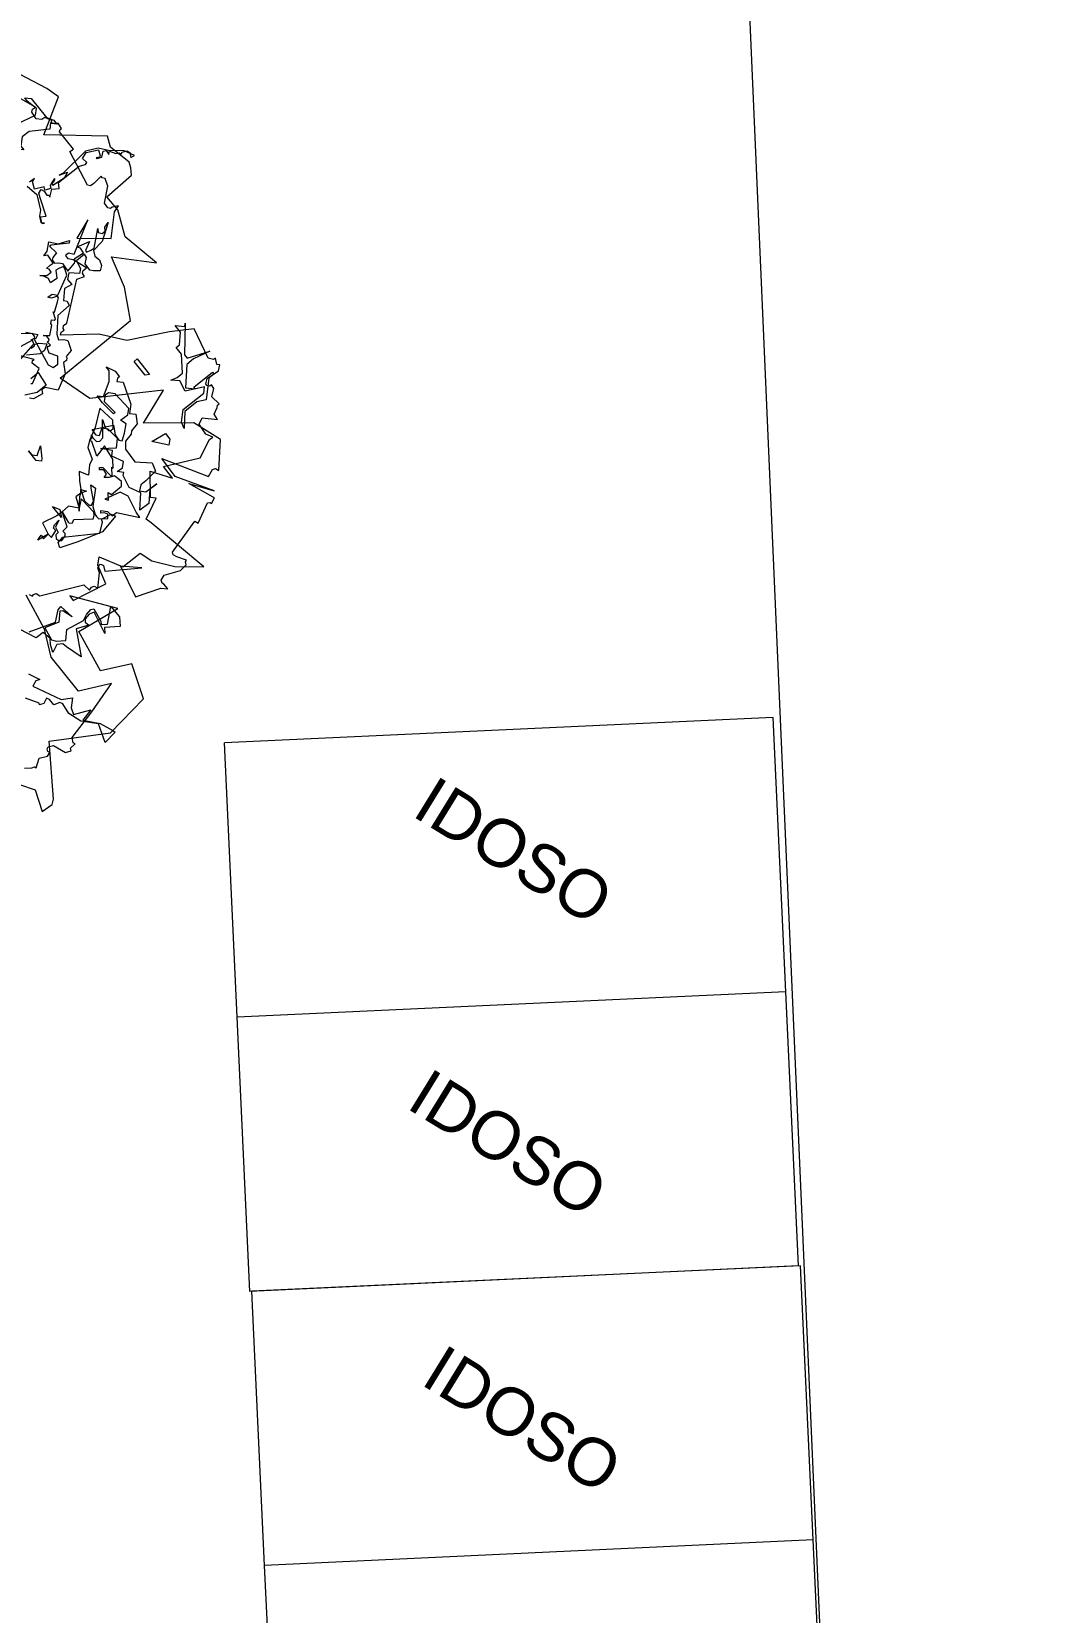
# Model space of a CAD drawing. Header units: metres. Extents: x -71 to 881, y -503 to 661.
# Drawn here: x 216.11 to 225.32, y -227.93 to -213.53 of the extents above; entities that cross this region are included whole.
import ezdxf

# ---------------------------------------------------------------- set-up
doc = ezdxf.new("R2010")
doc.units = ezdxf.units.M
doc.layers.add('04. Pisos', color=8, linetype='Continuous', lineweight=5)
doc.layers.add('05. Textos', color=5, linetype='Continuous', lineweight=0)
doc.layers.add('ARBRE', color=100, linetype='Continuous', lineweight=13, true_color=0x00ff3f)
doc.styles.get("Standard").update_dxf_attribs({"font": 'arial.ttf'})

# ---------------------------------------------------------------- blocks, each defined once
blk = doc.blocks.new('WMF2', base_point=(0, 0.01))
at = {"color": 251, "lineweight": 0, "true_color": 0x636466}
for points in [[(81.23, -212.64), (86.45, -202.37), (92.4, -197.64), (98.49, -189.57), (98.99, -190.16), (98.92, -191.16), (99.46, -191.2), (99.98, -191.79), (99.88, -192.88), (107.36, -202.17), (106.64, -204.2), (107.63, -204.27), (108.14, -204.87), (108.06, -205.98), (111.91, -204.61), (112.96, -203.7), (114.06, -203.79), (114.16, -204.2), (114.12, -204.74), (112.93, -205.76), (117.77, -214.23), (115.81, -208.91), (110.13, -215.92), (115.04, -221.02), (115.66, -222.79), (116.35, -221.31), (116.39, -220.76), (116.99, -220.25), (118.51, -220.38), (121.42, -223.82), (123.45, -224.55), (124.06, -224.04), (124.6, -224.1), (124.28, -221.43), (124.37, -220.32), (124.97, -219.82), (134.84, -221.76), (134.73, -222.86), (140.59, -222.8), (140.98, -223.38), (140.96, -223.82), (142.59, -223.95), (142.62, -223.52), (143.7, -222.51), (144.2, -223.11), (145.93, -222.16), (146.02, -221.17), (147.09, -220.14), (149.19, -220.32), (149.69, -220.93), (149.6, -221.91), (157.24, -218.9)], [(23.58, -100.08), (8.83, -109.56), (3.27, -107.44), (3.01, -110.61), (3.9, -111.79), (16.57, -120.44), (8.22, -134.47), (9.81, -146.85), (18.98, -150.2), (22.71, -142.59), (34.39, -144.58), (32.65, -156.43), (43.16, -148.65), (41.63, -148.52), (39.67, -158.01), (44.92, -159.4), (46.44, -161.06), (40.43, -164.26), (40.42, -170.12), (36.91, -171.27), (31.95, -175.08), (27.13, -180.99), (44.83, -177.37), (46.41, -176.96), (49.12, -182.48), (50.2, -181.46), (55.69, -185.68), (50.55, -189.17), (54.41, -189.22), (50.23, -198.2), (52.48, -203.12), (52.39, -204.21), (54.12, -203.26), (57.28, -203.53), (58.15, -205.15), (55.25, -208.11), (56.89, -208.24), (57.74, -209.97), (58.25, -210.45), (58.2, -211), (60.88, -210.67), (62.28, -212.43), (63.37, -212.54), (63.42, -211.98), (64, -211.48), (64.56, -211.53), (65.45, -212.71), (65.14, -216.33), (66.13, -217.51), (66.73, -217.02), (68.24, -217.69), (68.28, -217.15), (69.45, -216.26), (77.76, -218.17), (81.23, -212.64), (81.23, -212.64)], [(15.1, -110.95), (13.93, -112.47), (13.73, -113.15), (13.23, -113.37), (14.72, -115.61), (13.76, -117.64), (14.16, -118.66), (14.68, -118.45), (15.39, -118.76), (15.6, -119.27), (14.94, -120.61), (11.56, -121.96), (10.97, -123.39), (11.67, -123.68), (11.74, -125.32), (12.27, -125.11), (13.58, -125.77), (15.6, -134.05), (18.21, -142.77), (22.11, -134.68), (33.61, -134.71), (40.51, -137.9), (50.45, -139.73)], [(50.16, -140.44), (49.24, -140.81), (49.44, -141.32), (49.15, -142.04), (48.13, -142.44), (43.19, -153.31), (41.06, -153.59), (41.43, -154.51), (41.13, -155.22), (40.11, -155.63), (43.05, -158.46), (44.35, -159.02), (44.76, -160.04), (44.45, -160.3), (43.92, -160.51), (42.49, -159.91), (37.1, -168.03), (40.97, -163.9), (32.15, -161.95), (29.82, -168.64), (28.52, -170), (30.14, -169.93), (30.65, -169.72), (31.37, -170.03), (31.94, -171.46), (30.17, -175.61), (30.45, -177.74), (31.15, -178.04), (31.35, -178.56), (33.6, -177.07), (34.61, -176.66), (35.32, -176.96), (38.04, -186.65), (37.02, -187.05), (39.7, -192.27), (39.35, -192.88), (38.94, -193.04), (39.56, -194.57), (39.97, -194.4), (46.81, -191.62), (41.05, -195.63), (50.47, -189.97), (56.38, -190.15), (44.99, -196.88), (45.76, -198.84), (45.47, -199.54), (44.55, -199.92), (50.64, -205.39), (58.51, -202.62), (66.66, -192.17), (70.16, -201.76), (80.62, -185.19), (89.7, -182.43), (90.01, -206.45), (97.85, -210.62), (106.23, -212.96), (97.57, -221.28), (108.11, -219.06), (114.95, -222), (119.42, -221.88), (119.84, -230.55), (121.43, -231.58), (122.86, -232.19), (129.04, -230.77), (131.8, -232.03), (142.53, -219.05), (147.98, -228.38), (151.61, -227.39), (162.65, -222.48)], [(110.5, -210.3), (109.11, -209.66), (107.56, -210.01), (106.1, -209.43), (105.21, -208.37), (106.3, -206.96), (107.08, -206.3), (109.11, -206.4), (110.23, -207.75), (111.21, -207.86), (111.17, -205.1), (108.98, -204.68), (108.09, -203.61), (109.95, -201.54), (108.82, -200.21), (107.05, -200.28), (107.47, -198.09), (105.17, -195.92), (104.39, -196.59), (103.18, -196.28), (102.97, -192.24), (99.24, -188.97), (97.85, -188.34), (97.03, -189.52), (96.18, -190.24), (93.53, -189.23), (93.18, -187.24), (92.71, -187.16), (92.29, -186.66), (92.32, -185.67), (89.73, -184.22), (87.53, -180.05), (90.18, -177.78), (90.31, -176.8), (89.34, -176.22), (89.8, -173.49), (90.58, -172.83)], [(93.38, -175.55), (93.1, -175.8), (95.08, -179.67), (97.34, -179.08), (97.82, -179.64), (97.78, -180.15), (101.14, -177.68)], [(100.64, -181.36), (100.55, -182.4), (102.01, -182.98), (102.92, -178.07)], [(102.29, -182.75), (102.16, -183.73), (102.39, -184), (103.43, -184.08), (105.34, -181.48)], [(104.76, -182.94), (102.36, -184.98), (101.88, -183.96), (101.97, -183.49), (94.36, -182.12), (93.06, -182.73), (92.94, -184.28), (94.55, -185.59), (96.67, -184.27), (97.88, -184.67), (98.3, -185.17), (98.08, -185.36), (98.04, -185.87), (99.3, -185.77), (99.21, -186.22), (99.44, -186.5), (100.48, -186.59), (101.25, -185.92), (100.16, -187.33), (101.95, -189.45), (102.48, -189.49), (103.14, -190.28), (102.64, -190.71), (102.6, -191.22), (104.51, -191.89), (104.23, -192.12), (105.81, -194.43), (106.51, -195.26), (106.98, -195.35), (107.6, -193.84), (108.41, -193.19), (108.29, -194.62), (107.17, -195.57), (109.76, -200.75), (111.21, -201.34), (112.19, -201.47), (112.55, -200.2), (112.63, -199.28), (110.76, -198.09), (110.9, -196.12), (112.13, -196.43), (113.42, -195.8), (114.19, -195.14), (113.09, -196.56), (112.98, -198.01), (113.96, -198.14), (114.51, -197.67), (114.61, -198.91), (114.58, -199.9), (117.07, -200.09), (117.61, -199.16), (118.02, -200.63), (119.62, -202.52), (117.74, -204.14), (116.53, -207), (116.04, -206.45), (118.58, -202.45), (118.63, -201.93), (116.12, -202.24), (115.77, -200.72), (115.3, -200.17), (114.31, -200.14), (113.77, -201.07), (112.93, -201.79), (110.47, -201.58), (110.98, -204.31), (111.44, -204.87), (111.97, -204.91), (111.68, -207.85), (113.17, -208.02), (114, -207.32), (112.98, -210.96), (111.87, -208.65), (111.36, -208.61), (111.05, -209.82), (110.92, -210.8), (114.34, -214.81), (113.44, -214.21), (112.61, -214.93), (112.58, -215.91), (113.47, -216.49), (113.87, -217.98), (110.96, -213.56), (110.5, -210.3), (110.5, -210.3)], [(33.92, -127.23), (30.88, -128.65), (31.23, -127.59), (30.59, -126.09), (23.17, -129.77), (21.67, -132.34), (19.86, -130.44), (18.12, -129.86), (16.15, -134.19), (15.36, -130.85), (11.87, -133.9), (8.32, -135.28), (7.59, -135.54), (7.07, -131.77), (12.02, -133.45), (15.55, -130.27), (19.06, -129.03), (22.02, -129.38), (22.79, -129), (23.33, -127.38), (25.15, -127.33), (25.92, -126.95), (25.23, -125.56), (25.63, -124.43), (26.08, -124.57), (29.34, -122.59)], [(28.56, -153.92), (30.94, -150.53), (29.67, -149.64), (35.82, -150.93), (36.23, -149.61), (35.92, -147.95), (35.22, -147.45), (34.02, -147.66), (35.31, -144.47), (28.78, -140.9), (33.22, -139.51), (34.42, -139.31), (35.29, -137.92), (34.3, -135.76), (36.32, -136.63), (37.59, -137.52), (39.98, -137.11), (40.07, -134.73), (44.54, -132.73)], [(42.46, -134.33), (40.08, -141.29), (42.26, -143.89), (42.45, -144.97), (38.49, -145.64), (41.28, -144.68), (41.66, -143.99), (39.59, -141.99), (40.67, -138.22), (37.1, -137.61), (35.99, -138.41), (34.61, -140.39), (36.71, -142.49), (35.82, -147.35), (36.59, -148.94), (36.91, -150.74), (36.53, -151.43), (32.84, -150.83), (32.14, -150.33), (31.15, -151.75), (34.23, -155.28), (30.66, -155.41), (28.56, -153.92), (28.56, -153.92)], [(59.93, -151.15), (60.32, -152.23), (60.38, -152.67), (59.29, -152.55), (59.49, -154.26), (58.26, -154.43), (58.99, -156.48), (59.78, -156.36), (60.39, -157.12), (60.6, -158.84), (59.69, -157), (58.12, -156.61), (58.04, -155.76), (57.3, -155.21), (56.47, -155.37), (55.94, -156.07), (56.34, -157.53), (56.79, -157.86), (57.66, -157.75), (57.9, -159.41), (61.78, -160.83), (58.66, -160.38), (58.28, -160.48), (57.75, -161.18), (58.26, -161.95), (55.2, -166.06), (55.75, -166.8), (56.5, -167.36), (60.96, -166.95), (61.31, -166.89), (59.77, -164.96), (59.07, -164.44), (62, -167.02), (62.51, -167.79), (63.26, -168.35), (60.34, -167.25), (58.66, -167.5), (58.28, -168), (58.89, -169.15), (61.9, -170.7), (62.6, -171.21), (61.18, -171.65), (57.84, -168.06), (55.81, -167.24), (55.17, -167.15), (54.29, -167.27), (52.87, -169.18), (53.82, -169.88), (54.6, -169.37), (55.15, -168.63), (55.66, -169.01), (54.32, -170.26), (52.66, -170.5), (52.66, -171.97), (47.81, -175.9), (49.56, -176.04), (54.15, -177.07), (56.26, -176.06), (57.34, -171.75), (56.54, -172.31), (58.19, -173.55), (57.21, -173.91), (57.26, -177.31), (58.26, -178.06), (60.53, -177.56), (61.17, -176.18), (61.91, -175.17), (62.25, -176.19), (63.37, -176.26), (63.72, -176.21), (64.28, -175.46), (64.78, -175.83), (64.22, -176.58), (61.08, -176.8), (60.89, -177.07), (62.8, -178.48), (62.37, -178.54), (64.31, -180), (68.46, -180.44), (67.52, -177.18), (71.39, -178.5), (71.97, -178.23), (72.13, -179.07), (72.84, -179.59), (71.95, -179.32), (70.65, -179.51), (70.12, -180.21), (70.34, -181.46), (74.19, -184.37), (72.12, -183.59), (70.89, -183.77), (70.51, -184.27), (70.59, -185.1), (72.3, -186.38), (76.95, -185.71), (73.74, -181.48), (71.97, -178.23), (70.82, -176.69), (67.68, -175.65), (66.98, -174.25), (64.97, -172.31), (67.26, -170.98), (65.32, -169.52), (63.26, -168.35), (62.04, -169.25), (62.51, -167.79), (62.6, -166.17), (59.77, -164.96), (61.9, -163.05), (61.78, -160.83), (61.83, -159.09), (62.73, -154.97), (59.49, -154.26), (59.93, -151.15), (59.93, -151.15)], [(56.45, -156.83), (51.18, -165.09), (52.99, -167.49), (53.79, -167.78), (53.24, -170.6), (52.14, -171.11), (51.01, -165.85), (52.98, -159.15), (54.67, -154.45), (56.12, -154.97), (56.45, -156.83), (56.45, -156.83)], [(62.6, -160.74), (60.66, -159.76), (64.44, -159.76), (62.6, -160.74), (62.6, -160.74)], [(78.47, -163.95), (77.51, -164.92), (78.97, -167.27), (76.15, -165.41), (75.64, -164.92), (76.63, -163.95), (79.84, -163.95), (78.47, -163.95), (78.47, -163.95)], [(99.94, -176.82), (100.97, -182.31), (100.46, -183.77), (98.99, -185.32), (97.97, -183.77), (97.97, -182.31), (99.94, -179.3)], [(94.45, -176.31), (94.45, -178.79), (90.5, -178.38), (90.5, -175.37), (91.96, -172.36)], [(52.76, -180.21), (55.75, -178.63), (59.24, -179.37), (59.71, -180), (60.98, -178.83), (60.92, -180.53), (62.07, -181.8), (65.07, -180.21), (66.12, -181.35), (68.53, -179.14), (66.06, -182.57), (67.81, -184.35), (71.26, -183.89), (72.51, -182.83), (71.38, -180.95), (72, -180.48), (73.83, -180.56), (71.19, -185.7), (68.92, -184.4), (67.21, -184.32), (66.57, -184.91), (67.73, -186.66), (69.36, -188.54), (71.08, -188), (71, -190.33), (72.16, -191.6), (77.42, -191.2), (78.69, -190.03), (78.74, -188.92), (77.57, -187.67), (73.52, -188.11), (73.54, -187.51), (77.6, -187.05), (79.9, -187.14), (78.75, -188.32), (80.93, -191.95), (83.16, -193.74), (84.39, -193.79), (82.02, -194.91), (80.2, -194.84), (80.22, -194.22), (79.64, -193.6), (78.5, -194.76), (72.73, -192.72), (70.97, -190.94), (69.83, -192.11), (67.56, -190.81), (67.04, -188.46), (66.45, -187.83), (65.94, -185.49), (64.29, -184.21), (60.16, -184.05), (57.09, -187.45), (54.82, -186.75), (54.35, -183.2), (54.41, -181.49), (53.37, -180.24), (52.1, -181.39), (51.95, -184.94), (52.04, -182.63), (49.22, -180.06), (49.34, -177.15), (52.76, -180.21), (52.76, -180.21)], [(59.05, -195.06), (57.96, -193.84), (61.5, -190.92), (60.89, -195.06), (59.05, -195.06), (59.05, -195.06)], [(62.92, -202.64), (62.92, -209.57), (64.13, -210.8), (66.44, -206.05), (69.38, -206.67), (71.07, -204.94), (70.59, -206.67), (70.59, -208.49), (74.6, -211.4), (76.92, -211.4), (76.92, -212.49), (79.35, -214.81), (81.66, -214.81), (79.84, -216.64), (80.44, -217.25), (73.99, -211.89), (72.89, -211.89), (70.59, -217.73), (71.68, -213.12), (71.68, -210.8), (67.05, -206.67), (65.23, -208.49), (65.83, -208.49), (65.83, -214.81), (65.23, -214.81), (65.23, -213.12), (61.21, -208.97), (62.31, -206.67), (62.31, -202.64), (58.89, -199.71), (60.6, -200.21), (62.92, -202.64), (62.92, -202.64)], [(80.95, -201.5), (75.73, -201.5), (76.34, -200.42), (80.95, -200.42), (80.95, -201.5), (80.95, -201.5)], [(128.63, -229.85), (130.85, -228.1), (132.31, -224.99), (131.45, -216.73), (131.71, -215.63), (130.94, -217.85), (130.31, -216.16), (130.6, -212.58), (131.48, -213.21), (131.19, -213.31), (131.49, -214.13), (131.79, -214.02), (131.07, -212.08), (130.28, -211.7), (130.98, -210.18), (131.77, -210.56), (132.87, -208.24), (134.78, -209.13), (135.09, -209.95), (135.09, -208.36)], [(134.68, -207.25), (131.36, -207.8), (127.52, -206.02), (126.48, -204.8), (124.97, -204.1), (124.38, -204.31), (124.19, -204.71), (124.67, -204.21), (126.19, -204.91), (125.4, -206.21), (130.16, -207.96), (131.33, -208.46), (131.74, -209.57), (130.87, -209.89), (129.57, -209.78), (129.36, -210.13), (129.07, -210.23), (128.75, -210.08), (129.97, -211.82), (128.98, -213.46), (130.3, -214.3), (130.27, -221.28), (129.57, -222.8), (129.78, -223.38), (131.29, -223.17), (131.93, -224.86), (130.51, -227.9), (128.94, -227.21), (128.82, -226.92), (129.2, -226.13), (128.91, -226.23), (128.41, -227.4), (129.45, -228.63), (129.11, -229.36), (127.81, -229.23), (128.24, -229.68), (128.34, -229.97), (126.82, -230.86), (126.44, -231.65), (126.15, -231.77), (125.75, -231.58), (126.06, -232.39), (125.56, -233.58), (124.75, -233.87), (123.53, -233.31), (123.33, -234.38), (126.03, -233.07), (128.63, -229.85), (128.63, -229.85)], [(147.98, -213.1), (150.4, -210.17), (152.11, -210.17), (147.98, -213.72), (149.19, -215.41), (147.98, -220.65), (149.19, -221.87), (152.11, -221.27), (153.32, -221.27), (152.11, -222.48), (145.66, -222.48), (143.95, -223.57), (142.74, -223.57), (143.95, -222.48), (142.74, -221.27), (145.66, -216.64), (145.66, -214.32), (143.95, -212.49), (142.74, -212.49), (145.04, -210.17), (146.26, -212.49), (147.98, -213.1), (147.98, -213.1)]]:
    blk.add_lwpolyline(points, dxfattribs=at)

msp = doc.modelspace()

# ---------------------------------------------------------------- linework, layer by layer
at = {"layer": '04. Pisos'}
for p, q in [((222.861, -219.775), (217.867, -220.007)), ((222.977, -222.273), (222.861, -219.775)), ((217.983, -222.504), (217.867, -220.007)), ((222.977, -222.273), (217.983, -222.504)), ((222.977, -222.273), (217.983, -222.504)), ((223.093, -224.77), (222.977, -222.273)), ((218.098, -225.002), (217.983, -222.504)), ((223.093, -224.77), (218.098, -225.002)), ((223.111, -224.769), (218.116, -225.001)), ((223.226, -227.266), (223.111, -224.769)), ((218.232, -227.498), (218.116, -225.001)), ((223.226, -227.266), (218.232, -227.498)), ((223.226, -227.266), (218.232, -227.498)), ((223.342, -229.764), (223.226, -227.266)), ((218.348, -229.995), (218.232, -227.498))]:
    msp.add_line(p, q, dxfattribs=at)
msp.add_lwpolyline([(222.479, -209.536), (223.767, -239.109), (225.322, -265.85)], dxfattribs=at)

# ---------------------------------------------------------------- block references
at = {"layer": 'ARBRE', "color": 251, "lineweight": 5, "true_color": 0x636466, "xscale": 0.03451886634015593, "yscale": 0.03451886634015593, "zscale": 0.03451886634015593, "rotation": 128.5771086415459}
msp.add_blockref('WMF2', (213.377, -223.031), dxfattribs=at)

# ---------------------------------------------------------------- texts
at = {"layer": '05. Textos', "char_height": 0.4326, "attachment_point": 1, "rotation": 328.4086}
for insert in [(219.786, -220.295), (219.735, -222.957), (219.866, -225.473)]:
    msp.add_mtext_dynamic_manual_height_columns('IDOSO', width=1.21171, gutter_width=2.163, heights=[0], dxfattribs=dict(at, insert=insert))

doc.saveas('drawing.dxf')
